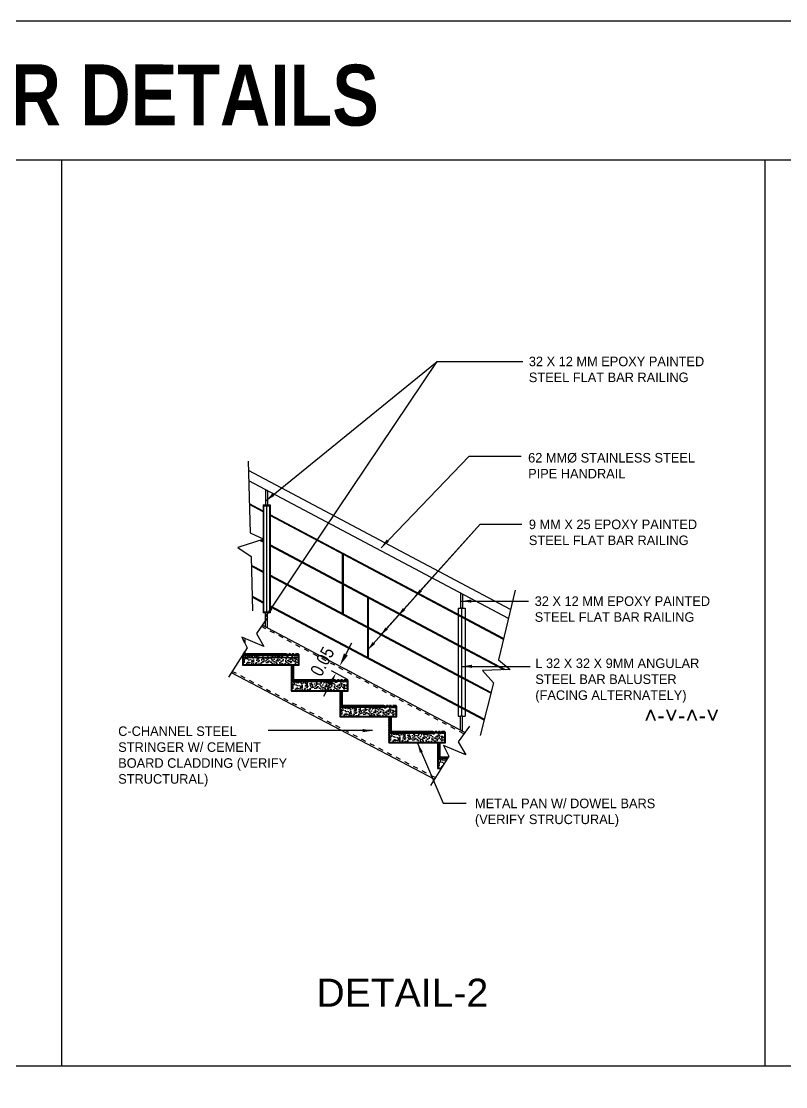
# Model space of a CAD drawing. Header units: millimetres. Extents: x 2148 to 2681, y 758 to 986.
# Drawn here: x 2597.75 to 2613.43, y 885.98 to 907.84 of the extents above; entities that cross this region are included whole.
import ezdxf

# ---------------------------------------------------------------- set-up
doc = ezdxf.new("R2010")
doc.units = ezdxf.units.MM
doc.linetypes.add('27-A-2008-DD$0$LVL 5$0$xa-fp_t1_l05-09$0$HIDDEN2', pattern=[0.1875, 0.125, -0.0625])
for name, color, linetype in [('1', 2, 'Continuous'), ('4CO', 4, 'Continuous'), ('A-DETAILS', 1, 'Continuous'), ('A-Hatch', 253, 'Continuous'), ('A-Stairs', 1, 'Continuous'), ('A-Wall', 4, 'Continuous'), ('A_TILES', 8, 'Continuous'), ('DIM', 20, 'Continuous'), ('HATCH', 8, 'Continuous'), ('TEXT', 6, 'Continuous'), ('wall', 4, 'Continuous')]:
    doc.layers.add(name, color=color, linetype=linetype)
doc.styles.add('ARIALNW', font='ARIALN.TTF')
doc.styles.add('MMTX$0$ESMX$0$X-OPTA1D', font='x-opta1d')
doc.styles.add('ROMANT', font='romant__.ttf')
doc.styles.get("Standard").update_dxf_attribs({"font": 'arial.ttf'})
doc.styles.add('SWISS', font='swissl.ttf')
doc.dimstyles.new('DIM 100', dxfattribs={"dimtxt": 0.2, "dimasz": 0.2, "dimexe": 0.1, "dimexo": 0, "dimgap": 0.05, "dimtad": 1, "dimzin": 0, "dimdsep": 46, "dimtxsty": 'ARIALNW', "dimcen": 0.09, "dimclrd": 6, "dimclre": 6, "dimclrt": 13, "dimadec": 0, "dimazin": 0, "dimtfac": 1, "dimtofl": 0, "dimtmove": 2, "dimatfit": 3, "dimfxl": 1, "dimtolj": 1, "dimtzin": 0, "dimarcsym": 0})
doc.dimstyles.new('DIM 30', dxfattribs={"dimtxt": 0.32, "dimasz": 0.27, "dimexe": 0.1, "dimexo": 0, "dimgap": 0.08, "dimtad": 1, "dimlfac": 0.3, "dimrnd": 0.005, "dimzin": 1, "dimdsep": 46, "dimtxsty": 'ARIALNW', "dimcen": 0.09, "dimclrd": 6, "dimclre": 6, "dimclrt": 13, "dimadec": 0, "dimazin": 0, "dimtfac": 1, "dimtofl": 0, "dimtmove": 2, "dimatfit": 3, "dimfxl": 1, "dimtolj": 1, "dimtzin": 0, "dimarcsym": 0})
pattern_1 = [(130, (11260.81959, -2065.02222), (-0.1349516065, -0.01180673), [0.014111111, -0.155222222]), (185, (11260.81959, -2065.02222), (0.026105797, 0.141523439), [0.0112888889, -0.1241777777]), (79.549, (11260.80834, -2065.02321), (-0.1088462974, 0.129716065), [0.0119925926, -0.1319185184]), (133.8158, (11260.81959, -2064.9846), (-0.2007992893, -0.031142465), [0.0211666666, -0.232833333]), (83.3644, (11260.80286, -2064.98719), (-0.1758549883, 0.1832781894), [0.017988889, -0.1978777776]), (188.816, (11260.8196, -2064.9846), (-0.1758552634, 0.183277865), [0.0169333333, -0.1862666665]), (159, (11260.80078, -2064.994), (-0.1123073183, -0.0757522359), [0.014111111, -0.155222222]), (214, (11260.80078, -2064.994), (-0.0457792802, 0.1364355303), [0.0112888889, -0.1241777777]), (108.5486, (11260.79142, -2065.00031), (-0.1580862893, 0.0606835982), [0.0119925926, -0.1319185184]), (142.5, (11260.81959, -2065.022224), (-0.00228785426, 0.06263336207), [0, -0.1226725925, 0, -0.12605925913, 0, -0.124648148]), (172.5, (11260.81959, -2065.022224), (-0.04949604625, 0.0742078331), [0, -0.0718725925, 0, -0.11985037025, 0, -0.04750740736]), (212.5, (11260.86155, -2065.022224), (-0.1004374778, -0.00424351406), [0, -0.047037037, 0, -0.1467555554, 0, -0.19473333314]), (222.5, (11260.88036, -2065.022224), (-0.1097253194, 0.0188344378), [0, -0.0611481481, 0, -0.0974607406, 0, -0.13828888875])]
pattern_2 = [(45, (13.993489, 73.990464), (-0.007353910524, 0.007353910524), []), (45, (13.994822, 73.990464), (-0.007353910524, 0.007353910524), [])]
pattern_3 = [(45, (14.993489, 73.460161), (-0.007353910524, 0.007353910524), []), (45, (14.994822, 73.460161), (-0.007353910524, 0.007353910524), [])]
pattern_4 = [(45, (15.993489, 72.929858), (-0.007353910524, 0.007353910524), []), (45, (15.994822, 72.929858), (-0.007353910524, 0.007353910524), [])]
pattern_5 = [(45, (16.993489, 72.399555), (-0.007353910524, 0.007353910524), []), (45, (16.994822, 72.399555), (-0.007353910524, 0.007353910524), [])]

# ---------------------------------------------------------------- blocks, each defined once
blk = doc.blocks.new('A$C1DB67A09')
at = {"layer": 'wall', "color": 16, "linetype": 'ByBlock', "ltscale": 1.5, "elevation": 0}
blk.add_lwpolyline([(9.492, -81.28), (106.692, -81.28), (106.692, -9.48), (9.492, -9.48)], close=True, dxfattribs=at)
blk = doc.blocks.new('*D2871')
at = {"layer": 'A-Wall', "color": 6, "lineweight": -2, "transparency": 16777216}
for p, q in [((2604.406, 894.846), (2604.533, 895.084)), ((2604.53, 894.474), (2604.191, 894.654)), ((2604.452, 894.327), (2604.113, 894.507)), ((2604.075, 894.221), (2603.949, 893.983))]:
    blk.add_line(p, q, dxfattribs=at)
at = {"layer": 'A-Wall', "color": 6, "transparency": 16777216}
for points in [[(2604.367, 894.867), (2604.446, 894.825), (2604.28, 894.607)], [(2604.035, 894.243), (2604.115, 894.2), (2604.202, 894.46)]]:
    blk.add_solid(points, dxfattribs=at)
at = {"layer": 'Defpoints', "color": 0, "transparency": 16777216}
for p in [(2604.28, 894.607), (2604.53, 894.474, 0), (2604.452, 894.327, 0)]:
    blk.add_point(p, dxfattribs=at)
at = {"layer": 'A-Wall', "color": 13, "transparency": 16777216, "insert": (2603.925, 894.701), "char_height": 0.27, "attachment_point": 5, "rotation": 62.0629, "style": 'ARIALNW'}
blk.add_mtext('\\A1;0.05', dxfattribs=at)

msp = doc.modelspace()

# ---------------------------------------------------------------- hatches: boundary and pattern name
at = {"layer": 'A-Hatch'}
h = msp.add_hatch(dxfattribs=at)
h.set_pattern_fill('BRASS', color=256, scale=0.0017, angle=90, style=0)
h.set_pattern_definition([(90, (12.993489, 74.520767), (-0.010795, 7e-19), []), (90, (12.988091, 74.520767), (-0.010795, 7e-19), [0.0053975, -0.00269875])])
h.paths.add_polyline_path([(2602.2989126, 895.1469823), (2602.3335991, 895.0765709), (2602.3335991, 895.1543898), (2602.2989126, 895.1543898)])
h.paths.add_polyline_path([(2602.3335991, 894.9081334), (2602.3016686, 894.8574201), (2602.3335991, 894.8574201)])
h = msp.add_hatch(dxfattribs=at)
h.set_pattern_fill('BRASS', color=256, scale=0.001667, style=0)
h.set_pattern_definition([(0, (-6060.403979, -2026.798126), (0, 0.010583333333), []), (0, (-6060.403979, -2026.792834), (0, 0.010583333333), [0.005291666667, -0.002645833333])])
h.paths.add_polyline_path([(2602.2989126, 894.8574201), (2602.2989126, 894.8240868), (2603.1889126, 894.8240868), (2603.1889126, 894.8574201)])
h = msp.add_hatch(dxfattribs=at)
h.set_pattern_fill('BRASS', color=256, scale=0.0017, angle=90, style=0)
h.set_pattern_definition([(90, (13.993489, 73.990464), (-0.010795, 7e-19), []), (90, (13.988091, 73.990464), (-0.010795, 7e-19), [0.0053975, -0.00269875])])
h.paths.add_polyline_path([(2603.2989126, 894.3271171), (2603.3335991, 894.3271171), (2603.3335991, 894.6240868), (2603.2989126, 894.6240868)])
h = msp.add_hatch(dxfattribs=at)
h.set_pattern_fill('BRASS', color=256, scale=0.001667, style=0)
h.set_pattern_definition([(0, (-6059.405843, -2027.328429), (0, 0.010583333333), []), (0, (-6059.405843, -2027.323137), (0, 0.010583333333), [0.005291666667, -0.002645833333])])
h.paths.add_polyline_path([(2603.2970486, 894.3271171), (2603.2970486, 894.2937838), (2604.1870486, 894.2937838), (2604.1870486, 894.3271171)])
h = msp.add_hatch(dxfattribs=at)
h.set_pattern_fill('BRASS', color=256, scale=0.0017, angle=90, style=0)
h.set_pattern_definition([(90, (14.993489, 73.460161), (-0.010795, 7e-19), []), (90, (14.988091, 73.460161), (-0.010795, 7e-19), [0.0053975, -0.00269875])])
h.paths.add_polyline_path([(2604.2989126, 893.7968141), (2604.3335991, 893.7968141), (2604.3335991, 894.0937838), (2604.2989126, 894.0937838)])
h = msp.add_hatch(dxfattribs=at)
h.set_pattern_fill('BRASS', color=256, scale=0.001667, style=0)
h.set_pattern_definition([(0, (-6058.403979, -2027.858732), (0, 0.010583333333), []), (0, (-6058.403979, -2027.85344), (0, 0.010583333333), [0.005291666667, -0.002645833333])])
h.paths.add_polyline_path([(2604.2989126, 893.7968141), (2604.2989126, 893.7634807), (2605.1889126, 893.7634807), (2605.1889126, 893.7968141)])
h = msp.add_hatch(dxfattribs=at)
h.set_pattern_fill('BRASS', color=256, scale=0.0017, angle=90, style=0)
h.set_pattern_definition([(90, (15.993489, 72.929858), (-0.010795, 7e-19), []), (90, (15.988091, 72.929858), (-0.010795, 7e-19), [0.0053975, -0.00269875])])
h.paths.add_polyline_path([(2605.2989126, 893.266511), (2605.3335991, 893.266511), (2605.3335991, 893.5634807), (2605.2989126, 893.5634807)])
h = msp.add_hatch(dxfattribs=at)
h.set_pattern_fill('BRASS', color=256, scale=0.001667, style=0)
h.set_pattern_definition([(0, (-6057.403979, -2028.389035), (0, 0.010583333333), []), (0, (-6057.403979, -2028.383743), (0, 0.010583333333), [0.005291666667, -0.002645833333])])
h.paths.add_polyline_path([(2605.2989126, 893.266511), (2605.2989126, 893.2331777), (2606.1889126, 893.2331777), (2606.1889126, 893.266511)])
h = msp.add_hatch(dxfattribs=at)
h.set_pattern_fill('BRASS', color=256, scale=0.0017, angle=90, style=0)
h.set_pattern_definition([(90, (16.993489, 72.399555), (-0.010795, 7e-19), []), (90, (16.988091, 72.399555), (-0.010795, 7e-19), [0.0053975, -0.00269875])])
h.paths.add_polyline_path([(2606.2989126, 892.736208), (2606.3335991, 892.736208), (2606.3335991, 893.0331777), (2606.2989126, 893.0331777)])
h = msp.add_hatch(dxfattribs=at)
h.set_pattern_fill('BRASS', color=256, scale=0.001667, style=0)
h.set_pattern_definition([(0, (-6056.403979, -2028.919338), (0, 0.010583333333), []), (0, (-6056.403979, -2028.914046), (0, 0.010583333333), [0.005291666667, -0.002645833333])])
h.paths.add_polyline_path([(2606.4852985, 892.7028747), (2606.5062861, 892.736208), (2606.2989126, 892.736208), (2606.2989126, 892.7028747)])
at = {"layer": 'A-Stairs'}
h = msp.add_hatch(dxfattribs=at)
h.set_pattern_fill('JIS_LC_8A', color=256, scale=0.001333, style=0)
h.set_pattern_definition(pattern_2)
h.paths.add_polyline_path([(2602.2952634, 895.1543898), (2602.2989126, 895.1469823), (2602.2989126, 895.1543898)])
h.paths.add_polyline_path([(2602.2989126, 894.8530429), (2602.2855793, 894.8318664), (2602.2855793, 894.6240868), (2603.4389126, 894.6240868), (2603.4389126, 894.6374201), (2602.2989126, 894.6374201)])
h = msp.add_hatch(dxfattribs=at)
h.set_pattern_fill('AR-CONC', color=256, scale=0.000740741, style=0)
h.set_pattern_definition([(130, (11257.81959, -2063.43132), (-0.1349516065, -0.01180673), [0.014111111, -0.155222222]), (185, (11257.81959, -2063.43132), (0.026105797, 0.141523439), [0.0112888889, -0.1241777777]), (79.549, (11257.80834, -2063.4323), (-0.1088462974, 0.129716065), [0.0119925926, -0.1319185184]), (133.8158, (11257.81959, -2063.39369), (-0.2007992893, -0.031142465), [0.0211666666, -0.232833333]), (83.3644, (11257.80286, -2063.39628), (-0.1758549883, 0.1832781894), [0.017988889, -0.1978777776]), (188.816, (11257.8196, -2063.39369), (-0.1758552634, 0.183277865), [0.0169333333, -0.1862666665]), (159, (11257.80078, -2063.40309), (-0.1123073183, -0.0757522359), [0.014111111, -0.155222222]), (214, (11257.80078, -2063.4031), (-0.0457792802, 0.1364355303), [0.0112888889, -0.1241777777]), (108.5486, (11257.79142, -2063.4094), (-0.1580862893, 0.0606835982), [0.0119925926, -0.1319185184]), (142.5, (11257.81959, -2063.431315), (-0.00228785426, 0.06263336207), [0, -0.1226725925, 0, -0.12605925913, 0, -0.124648148]), (172.5, (11257.81959, -2063.431315), (-0.04949604625, 0.0742078331), [0, -0.0718725925, 0, -0.11985037025, 0, -0.04750740736]), (212.5, (11257.86155, -2063.431315), (-0.1004374778, -0.00424351406), [0, -0.047037037, 0, -0.1467555554, 0, -0.19473333314]), (222.5, (11257.88036, -2063.431315), (-0.1097253194, 0.0188344378), [0, -0.0611481481, 0, -0.0974607406, 0, -0.13828888875])])
h.paths.add_polyline_path([(2602.2989126, 894.7758937), (2602.2989126, 894.8574201), (2603.1889126, 894.8574201), (2603.1889126, 894.8240868), (2603.4389126, 894.8240868), (2603.4389126, 894.7758937)])
h = msp.add_hatch(dxfattribs=at)
h.set_pattern_fill('AR-CONC', color=256, scale=0.000740741, style=0)
h.set_pattern_definition([(130, (11258.81959, -2063.96162), (-0.1349516065, -0.01180673), [0.014111111, -0.155222222]), (185, (11258.81959, -2063.96162), (0.026105797, 0.141523439), [0.0112888889, -0.1241777777]), (79.549, (11258.80834, -2063.9626), (-0.1088462974, 0.129716065), [0.0119925926, -0.1319185184]), (133.8158, (11258.81959, -2063.92399), (-0.2007992893, -0.031142465), [0.0211666666, -0.232833333]), (83.3644, (11258.80286, -2063.92658), (-0.1758549883, 0.1832781894), [0.017988889, -0.1978777776]), (188.816, (11258.8196, -2063.92399), (-0.1758552634, 0.183277865), [0.0169333333, -0.1862666665]), (159, (11258.80078, -2063.9334), (-0.1123073183, -0.0757522359), [0.014111111, -0.155222222]), (214, (11258.80078, -2063.9334), (-0.0457792802, 0.1364355303), [0.0112888889, -0.1241777777]), (108.5486, (11258.79142, -2063.93971), (-0.1580862893, 0.0606835982), [0.0119925926, -0.1319185184]), (142.5, (11258.81959, -2063.96162), (-0.00228785426, 0.06263336207), [0, -0.1226725925, 0, -0.12605925913, 0, -0.124648148]), (172.5, (11258.81959, -2063.96162), (-0.04949604625, 0.0742078331), [0, -0.0718725925, 0, -0.11985037025, 0, -0.04750740736]), (212.5, (11258.86155, -2063.96162), (-0.1004374778, -0.00424351406), [0, -0.047037037, 0, -0.1467555554, 0, -0.19473333314]), (222.5, (11258.88036, -2063.96162), (-0.1097253194, 0.0188344378), [0, -0.0611481481, 0, -0.0974607406, 0, -0.13828888875])])
h.paths.add_polyline_path([(2602.2989126, 894.7758937), (2603.4389126, 894.7758937), (2603.4389126, 894.6374201), (2602.2989126, 894.6374201)])
h = msp.add_hatch(dxfattribs=at)
h.set_pattern_fill('ANSI32', color=256, scale=0.001667, style=0)
h.set_pattern_definition([(135, (11257.81959, -2063.431315), (0.01122532015, 0.01122532015), []), (135, (11257.812107, -2063.431315), (0.01122532015, 0.01122532015), [])])
h.paths.add_polyline_path([(2603.1889126, 894.8574201), (2603.2055793, 894.8574201), (2603.2055793, 894.8407535), (2603.2389126, 894.8407535), (2603.2389126, 894.8574201), (2603.2722459, 894.8574201), (2603.2722459, 894.8407535), (2603.3055793, 894.8407535), (2603.3055793, 894.8574201), (2603.3389126, 894.8574201), (2603.3389126, 894.8407535), (2603.3722459, 894.8407535), (2603.3722459, 894.8574201), (2603.4389126, 894.8574201), (2603.4389126, 894.8240868), (2603.1889126, 894.8240868)])
h = msp.add_hatch(dxfattribs=at)
h.set_pattern_fill('JIS_LC_8A', color=256, scale=0.001333, style=0)
h.set_pattern_definition(pattern_2)
h.paths.add_polyline_path([(2603.4522459, 894.8428174), (2603.4389126, 894.8428174), (2603.4389126, 894.6240868), (2603.4522459, 894.6240868)])
h = msp.add_hatch(dxfattribs=at)
h.set_pattern_fill('JIS_LC_8A', color=256, scale=0.001333, style=0)
h.set_pattern_definition(pattern_3)
h.paths.add_polyline_path([(2603.2989126, 894.1071171), (2603.2989126, 894.6240868), (2603.2855793, 894.6240868), (2603.2855793, 894.0937838), (2604.4389126, 894.0937838), (2604.4389126, 894.1071171)])
h = msp.add_hatch(dxfattribs=at)
h.set_pattern_fill('AR-CONC', color=256, scale=0.000740741, style=0)
h.set_pattern_definition([(130, (11258.81773, -2063.96162), (-0.1349516065, -0.01180673), [0.014111111, -0.155222222]), (185, (11258.81773, -2063.96162), (0.026105797, 0.141523439), [0.0112888889, -0.1241777777]), (79.549, (11258.80648, -2063.9626), (-0.1088462974, 0.129716065), [0.0119925926, -0.1319185184]), (133.8158, (11258.81773, -2063.92399), (-0.2007992893, -0.031142465), [0.0211666666, -0.232833333]), (83.3644, (11258.801, -2063.92658), (-0.1758549883, 0.1832781894), [0.017988889, -0.1978777776]), (188.816, (11258.81773, -2063.92399), (-0.1758552634, 0.183277865), [0.0169333333, -0.1862666665]), (159, (11258.79891, -2063.9334), (-0.1123073183, -0.0757522359), [0.014111111, -0.155222222]), (214, (11258.79891, -2063.9334), (-0.0457792802, 0.1364355303), [0.0112888889, -0.1241777777]), (108.5486, (11258.78955, -2063.93971), (-0.1580862893, 0.0606835982), [0.0119925926, -0.1319185184]), (142.5, (11258.817727, -2063.96162), (-0.00228785426, 0.06263336207), [0, -0.1226725925, 0, -0.12605925913, 0, -0.124648148]), (172.5, (11258.817727, -2063.96162), (-0.04949604625, 0.0742078331), [0, -0.0718725925, 0, -0.11985037025, 0, -0.04750740736]), (212.5, (11258.859684, -2063.96162), (-0.1004374778, -0.00424351406), [0, -0.047037037, 0, -0.1467555554, 0, -0.19473333314]), (222.5, (11258.8785, -2063.96162), (-0.1097253194, 0.0188344378), [0, -0.0611481481, 0, -0.0974607406, 0, -0.13828888875])])
h.paths.add_polyline_path([(2603.2970486, 894.2455906), (2603.2970486, 894.3271171), (2604.1870486, 894.3271171), (2604.1870486, 894.2937838), (2604.4370486, 894.2937838), (2604.4370486, 894.2455906)])
h = msp.add_hatch(dxfattribs=at)
h.set_pattern_fill('AR-CONC', color=256, scale=0.000740741, style=0)
h.set_pattern_definition([(130, (11259.81773, -2064.49192), (-0.1349516065, -0.01180673), [0.014111111, -0.155222222]), (185, (11259.81773, -2064.49192), (0.026105797, 0.141523439), [0.0112888889, -0.1241777777]), (79.549, (11259.80648, -2064.4929), (-0.1088462974, 0.129716065), [0.0119925926, -0.1319185184]), (133.8158, (11259.81773, -2064.4543), (-0.2007992893, -0.031142465), [0.0211666666, -0.232833333]), (83.3644, (11259.801, -2064.45689), (-0.1758549883, 0.1832781894), [0.017988889, -0.1978777776]), (188.816, (11259.81773, -2064.4543), (-0.1758552634, 0.183277865), [0.0169333333, -0.1862666665]), (159, (11259.79891, -2064.4637), (-0.1123073183, -0.0757522359), [0.014111111, -0.155222222]), (214, (11259.79891, -2064.4637), (-0.0457792802, 0.1364355303), [0.0112888889, -0.1241777777]), (108.5486, (11259.78955, -2064.47001), (-0.1580862893, 0.0606835982), [0.0119925926, -0.1319185184]), (142.5, (11259.817727, -2064.49192), (-0.00228785426, 0.06263336207), [0, -0.1226725925, 0, -0.12605925913, 0, -0.124648148]), (172.5, (11259.817727, -2064.49192), (-0.04949604625, 0.0742078331), [0, -0.0718725925, 0, -0.11985037025, 0, -0.04750740736]), (212.5, (11259.859684, -2064.49192), (-0.1004374778, -0.00424351406), [0, -0.047037037, 0, -0.1467555554, 0, -0.19473333314]), (222.5, (11259.8785, -2064.49192), (-0.1097253194, 0.0188344378), [0, -0.0611481481, 0, -0.0974607406, 0, -0.13828888875])])
h.paths.add_polyline_path([(2603.2970486, 894.2455906), (2604.4370486, 894.2455906), (2604.4370486, 894.1071171), (2603.2970486, 894.1071171)])
h = msp.add_hatch(dxfattribs=at)
h.set_pattern_fill('ANSI32', color=256, scale=0.001667, style=0)
h.set_pattern_definition([(135, (11258.817727, -2063.961618), (0.01122532015, 0.01122532015), []), (135, (11258.810243, -2063.961618), (0.01122532015, 0.01122532015), [])])
h.paths.add_polyline_path([(2604.1870486, 894.3271171), (2604.2037152, 894.3271171), (2604.2037152, 894.3104504), (2604.2370486, 894.3104504), (2604.2370486, 894.3271171), (2604.2703819, 894.3271171), (2604.2703819, 894.3104504), (2604.3037152, 894.3104504), (2604.3037152, 894.3271171), (2604.3370486, 894.3271171), (2604.3370486, 894.3104504), (2604.3703819, 894.3104504), (2604.3703819, 894.3271171), (2604.4370486, 894.3271171), (2604.4370486, 894.2937838), (2604.1870486, 894.2937838)])
h = msp.add_hatch(dxfattribs=at)
h.set_pattern_fill('JIS_LC_8A', color=256, scale=0.001333, style=0)
h.set_pattern_definition(pattern_3)
h.paths.add_polyline_path([(2604.4522459, 894.3125144), (2604.4389126, 894.3125144), (2604.4389126, 894.0937838), (2604.4522459, 894.0937838)])
h = msp.add_hatch(dxfattribs=at)
h.set_pattern_fill('JIS_LC_8A', color=256, scale=0.001333, style=0)
h.set_pattern_definition(pattern_4)
h.paths.add_polyline_path([(2604.2989126, 893.5768141), (2604.2989126, 894.0937838), (2604.2855793, 894.0937838), (2604.2855793, 893.5634807), (2605.4389126, 893.5634807), (2605.4389126, 893.5768141)])
h = msp.add_hatch(dxfattribs=at)
h.set_pattern_fill('AR-CONC', color=256, scale=0.000740741, style=0)
h.set_pattern_definition([(130, (11259.81959, -2064.49192), (-0.1349516065, -0.01180673), [0.014111111, -0.155222222]), (185, (11259.81959, -2064.49192), (0.026105797, 0.141523439), [0.0112888889, -0.1241777777]), (79.549, (11259.80834, -2064.4929), (-0.1088462974, 0.129716065), [0.0119925926, -0.1319185184]), (133.8158, (11259.81959, -2064.4543), (-0.2007992893, -0.031142465), [0.0211666666, -0.232833333]), (83.3644, (11259.80286, -2064.45689), (-0.1758549883, 0.1832781894), [0.017988889, -0.1978777776]), (188.816, (11259.8196, -2064.4543), (-0.1758552634, 0.183277865), [0.0169333333, -0.1862666665]), (159, (11259.80078, -2064.4637), (-0.1123073183, -0.0757522359), [0.014111111, -0.155222222]), (214, (11259.80078, -2064.4637), (-0.0457792802, 0.1364355303), [0.0112888889, -0.1241777777]), (108.5486, (11259.79142, -2064.47001), (-0.1580862893, 0.0606835982), [0.0119925926, -0.1319185184]), (142.5, (11259.81959, -2064.49192), (-0.00228785426, 0.06263336207), [0, -0.1226725925, 0, -0.12605925913, 0, -0.124648148]), (172.5, (11259.81959, -2064.49192), (-0.04949604625, 0.0742078331), [0, -0.0718725925, 0, -0.11985037025, 0, -0.04750740736]), (212.5, (11259.86155, -2064.49192), (-0.1004374778, -0.00424351406), [0, -0.047037037, 0, -0.1467555554, 0, -0.19473333314]), (222.5, (11259.88036, -2064.49192), (-0.1097253194, 0.0188344378), [0, -0.0611481481, 0, -0.0974607406, 0, -0.13828888875])])
h.paths.add_polyline_path([(2604.2989126, 893.7152876), (2604.2989126, 893.7968141), (2605.1889126, 893.7968141), (2605.1889126, 893.7634807), (2605.4389126, 893.7634807), (2605.4389126, 893.7152876)])
h = msp.add_hatch(dxfattribs=at)
h.set_pattern_fill('ANSI32', color=256, scale=0.001667, style=0)
h.set_pattern_definition([(135, (11259.81959, -2064.491921), (0.01122532015, 0.01122532015), []), (135, (11259.812107, -2064.491921), (0.01122532015, 0.01122532015), [])])
h.paths.add_polyline_path([(2605.1889126, 893.7968141), (2605.2055793, 893.7968141), (2605.2055793, 893.7801474), (2605.2389126, 893.7801474), (2605.2389126, 893.7968141), (2605.2722459, 893.7968141), (2605.2722459, 893.7801474), (2605.3055793, 893.7801474), (2605.3055793, 893.7968141), (2605.3389126, 893.7968141), (2605.3389126, 893.7801474), (2605.3722459, 893.7801474), (2605.3722459, 893.7968141), (2605.4389126, 893.7968141), (2605.4389126, 893.7634807), (2605.1889126, 893.7634807)])
h = msp.add_hatch(dxfattribs=at)
h.set_pattern_fill('JIS_LC_8A', color=256, scale=0.001333, style=0)
h.set_pattern_definition(pattern_4)
h.paths.add_polyline_path([(2605.4522459, 893.7822113), (2605.4389126, 893.7822113), (2605.4389126, 893.5634807), (2605.4522459, 893.5634807)])
h = msp.add_hatch(dxfattribs=at)
h.set_pattern_fill('AR-CONC', color=256, scale=0.000740741, style=0)
h.set_pattern_definition(pattern_1)
h.paths.add_polyline_path([(2604.2989126, 893.7152876), (2605.4389126, 893.7152876), (2605.4389126, 893.5768141), (2604.2989126, 893.5768141)])
h = msp.add_hatch(dxfattribs=at)
h.set_pattern_fill('JIS_LC_8A', color=256, scale=0.001333, style=0)
h.set_pattern_definition(pattern_5)
h.paths.add_polyline_path([(2605.2989126, 893.046511), (2605.2989126, 893.5634807), (2605.2855793, 893.5634807), (2605.2855793, 893.0331777), (2606.4389126, 893.0331777), (2606.4389126, 893.046511)])
h = msp.add_hatch(dxfattribs=at)
h.set_pattern_fill('AR-CONC', color=256, scale=0.000740741, style=0)
h.set_pattern_definition(pattern_1)
h.paths.add_polyline_path([(2605.2989126, 893.1849846), (2605.2989126, 893.266511), (2606.1889126, 893.266511), (2606.1889126, 893.2331777), (2606.4389126, 893.2331777), (2606.4389126, 893.1849846)])
h = msp.add_hatch(dxfattribs=at)
h.set_pattern_fill('AR-CONC', color=256, scale=0.000740741, style=0)
h.set_pattern_definition([(130, (11261.82145, -2065.55253), (-0.1349516065, -0.01180673), [0.014111111, -0.155222222]), (185, (11261.82145, -2065.55253), (0.026105797, 0.141523439), [0.0112888889, -0.1241777777]), (79.549, (11261.81021, -2065.55351), (-0.1088462974, 0.129716065), [0.0119925926, -0.1319185184]), (133.8158, (11261.82145, -2065.5149), (-0.2007992893, -0.031142465), [0.0211666666, -0.232833333]), (83.3644, (11261.80472, -2065.5175), (-0.1758549883, 0.1832781894), [0.017988889, -0.1978777776]), (188.816, (11261.82145, -2065.5149), (-0.1758552634, 0.183277865), [0.0169333333, -0.1862666665]), (159, (11261.80264, -2065.5243), (-0.1123073183, -0.0757522359), [0.014111111, -0.155222222]), (214, (11261.80264, -2065.5243), (-0.0457792802, 0.1364355303), [0.0112888889, -0.1241777777]), (108.5486, (11261.79328, -2065.53062), (-0.1580862893, 0.0606835982), [0.0119925926, -0.1319185184]), (142.5, (11261.821455, -2065.552527), (-0.00228785426, 0.06263336207), [0, -0.1226725925, 0, -0.12605925913, 0, -0.124648148]), (172.5, (11261.821455, -2065.55253), (-0.04949604625, 0.0742078331), [0, -0.0718725925, 0, -0.11985037025, 0, -0.04750740736]), (212.5, (11261.86341, -2065.552527), (-0.1004374778, -0.00424351406), [0, -0.047037037, 0, -0.1467555554, 0, -0.19473333314]), (222.5, (11261.88223, -2065.55253), (-0.1097253194, 0.0188344378), [0, -0.0611481481, 0, -0.0974607406, 0, -0.13828888875])])
h.paths.add_polyline_path([(2605.3007766, 893.1849846), (2606.4407766, 893.1849846), (2606.4407766, 893.046511), (2605.3007766, 893.046511)])
h = msp.add_hatch(dxfattribs=at)
h.set_pattern_fill('ANSI32', color=256, scale=0.001667, style=0)
h.set_pattern_definition([(135, (11260.81959, -2065.022224), (0.01122532015, 0.01122532015), []), (135, (11260.812107, -2065.022224), (0.01122532015, 0.01122532015), [])])
h.paths.add_polyline_path([(2606.1889126, 893.266511), (2606.2055793, 893.266511), (2606.2055793, 893.2498444), (2606.2389126, 893.2498444), (2606.2389126, 893.266511), (2606.2722459, 893.266511), (2606.2722459, 893.2498444), (2606.3055793, 893.2498444), (2606.3055793, 893.266511), (2606.3389126, 893.266511), (2606.3389126, 893.2498444), (2606.3722459, 893.2498444), (2606.3722459, 893.266511), (2606.4389126, 893.266511), (2606.4389126, 893.2331777), (2606.1889126, 893.2331777)])
h = msp.add_hatch(dxfattribs=at)
h.set_pattern_fill('JIS_LC_8A', color=256, scale=0.001333, style=0)
h.set_pattern_definition(pattern_5)
h.paths.add_polyline_path([(2606.4522459, 893.2519083), (2606.4389126, 893.2519083), (2606.4389126, 893.0331777), (2606.4522459, 893.0331777)])
h = msp.add_hatch(dxfattribs=at)
h.set_pattern_fill('JIS_LC_8A', color=256, scale=0.001333, style=0)
h.set_pattern_definition([(45, (17.993489, 71.869252), (-0.007353910524, 0.007353910524), []), (45, (17.994822, 71.869252), (-0.007353910524, 0.007353910524), [])])
h.paths.add_polyline_path([(2606.359373, 892.5028747), (2606.367768, 892.516208), (2606.2989126, 892.516208), (2606.2989126, 893.0331777), (2606.2855793, 893.0331777), (2606.2855793, 892.5028747)])
h = msp.add_hatch(dxfattribs=at)
h.set_pattern_fill('AR-CONC', color=256, scale=0.000740741, style=0)
h.set_pattern_definition([(130, (11261.81959, -2065.55253), (-0.1349516065, -0.01180673), [0.014111111, -0.155222222]), (185, (11261.81959, -2065.55253), (0.026105797, 0.141523439), [0.0112888889, -0.1241777777]), (79.549, (11261.80834, -2065.55351), (-0.1088462974, 0.129716065), [0.0119925926, -0.1319185184]), (133.8158, (11261.81959, -2065.5149), (-0.2007992893, -0.031142465), [0.0211666666, -0.232833333]), (83.3644, (11261.80286, -2065.5175), (-0.1758549883, 0.1832781894), [0.017988889, -0.1978777776]), (188.816, (11261.8196, -2065.5149), (-0.1758552634, 0.183277865), [0.0169333333, -0.1862666665]), (159, (11261.80078, -2065.5243), (-0.1123073183, -0.0757522359), [0.014111111, -0.155222222]), (214, (11261.80078, -2065.5243), (-0.0457792802, 0.1364355303), [0.0112888889, -0.1241777777]), (108.5486, (11261.79142, -2065.53062), (-0.1580862893, 0.0606835982), [0.0119925926, -0.1319185184]), (142.5, (11261.81959, -2065.552527), (-0.00228785426, 0.06263336207), [0, -0.1226725925, 0, -0.12605925913, 0, -0.124648148]), (172.5, (11261.81959, -2065.55253), (-0.04949604625, 0.0742078331), [0, -0.0718725925, 0, -0.11985037025, 0, -0.04750740736]), (212.5, (11261.86155, -2065.552527), (-0.1004374778, -0.00424351406), [0, -0.047037037, 0, -0.1467555554, 0, -0.19473333314]), (222.5, (11261.88036, -2065.55253), (-0.1097253194, 0.0188344378), [0, -0.0611481481, 0, -0.0974607406, 0, -0.13828888875])])
h.paths.add_polyline_path([(2606.4549548, 892.6546815), (2606.5062861, 892.736208), (2606.2989126, 892.736208), (2606.2989126, 892.6546815)])
h = msp.add_hatch(dxfattribs=at)
h.set_pattern_fill('AR-CONC', color=256, scale=0.000740741, style=0)
h.set_pattern_definition([(130, (11262.82145, -2066.08283), (-0.1349516065, -0.01180673), [0.014111111, -0.155222222]), (185, (11262.82145, -2066.08283), (0.026105797, 0.141523439), [0.0112888889, -0.1241777777]), (79.549, (11262.81021, -2066.08381), (-0.1088462974, 0.129716065), [0.0119925926, -0.1319185184]), (133.8158, (11262.82145, -2066.0452), (-0.2007992893, -0.031142465), [0.0211666666, -0.232833333]), (83.3644, (11262.80472, -2066.0478), (-0.1758549883, 0.1832781894), [0.017988889, -0.1978777776]), (188.816, (11262.82145, -2066.0452), (-0.1758552634, 0.183277865), [0.0169333333, -0.1862666665]), (159, (11262.80264, -2066.05461), (-0.1123073183, -0.0757522359), [0.014111111, -0.155222222]), (214, (11262.80264, -2066.05461), (-0.0457792802, 0.1364355303), [0.0112888889, -0.1241777777]), (108.5486, (11262.79328, -2066.06092), (-0.1580862893, 0.0606835982), [0.0119925926, -0.1319185184]), (142.5, (11262.821455, -2066.08283), (-0.00228785426, 0.06263336207), [0, -0.1226725925, 0, -0.12605925913, 0, -0.124648148]), (172.5, (11262.821455, -2066.08283), (-0.04949604625, 0.0742078331), [0, -0.0718725925, 0, -0.11985037025, 0, -0.04750740736]), (212.5, (11262.86341, -2066.08283), (-0.1004374778, -0.00424351406), [0, -0.047037037, 0, -0.1467555554, 0, -0.19473333314]), (222.5, (11262.88223, -2066.08283), (-0.1097253194, 0.0188344378), [0, -0.0611481481, 0, -0.0974607406, 0, -0.13828888875])])
h.paths.add_polyline_path([(2606.367768, 892.516208), (2606.4549548, 892.6546815), (2606.3007766, 892.6546815), (2606.3007766, 892.516208)])

# ---------------------------------------------------------------- linework, layer by layer
at = {"ltscale": 0.5}
for p, q in [((2607.7874544, 895.7655256, -0.0000001), (2602.4069251, 898.6188366, -0.0000001)), ((2607.7432115, 895.5814708, -0.0000001), (2602.4133503, 898.4079123, -0.0000001)), ((2602.7106487, 897.7891193, -0.0000001), (2602.4276281, 897.939206, -0.0000001)), ((2602.7106487, 897.7702541, -0.0000001), (2602.4282122, 897.9200311, -0.0000001)), ((2602.7106487, 897.9145543, -0.0000001), (2602.7106487, 895.7015573, -0.0000001)), ((2602.7106487, 897.9145543, -0.0000001), (2602.8520701, 897.9145543, -0.0000001)), ((2602.7199734, 897.9145543, -0.0000001), (2602.7199734, 895.7015573, -0.0000001)), ((2602.7199734, 897.8945543, -0.0000001), (2602.8425209, 897.8945543, -0.0000001)), ((2602.8425209, 897.9145543, -0.0000001), (2602.8425209, 895.7015573, -0.0000001)), ((2602.8520701, 897.9145543, -0.0000001), (2602.8520701, 895.7015573, -0.0000001)), ((2602.8520701, 897.9145543, -0.0000001), (2602.8520701, 895.7015573, -0.0000001)), ((2606.7812908, 895.6304455, -0.0000001), (2602.8520701, 897.7141231, -0.0000001)), ((2606.7812908, 895.6115803, -0.0000001), (2602.8520701, 897.695258, -0.0000001)), ((2602.7106487, 897.1491095, -0.0000001), (2602.6420542, 897.1854854, -0.0000001)), ((2602.7106487, 897.1679746, -0.0000001), (2602.6643461, 897.1925291, -0.0000001)), ((2606.7812908, 895.0093008, 0), (2602.8520701, 897.0929785, -0.0000001)), ((2606.7812908, 894.9904357, 0), (2602.8520701, 897.0741133, -0.0000001)), ((2604.3348433, 896.9089388, 0), (2604.3348433, 896.3066593, 0)), ((2604.35026, 896.9089388, 0), (2604.35026, 896.2984838, 0)), ((2602.7106487, 896.5463986, -0.0000001), (2602.4715023, 896.6732187, -0.0000001)), ((2602.7106487, 896.5275334, -0.0000001), (2602.4718793, 896.6541536, -0.0000001)), ((2606.7812908, 894.3877248, 0), (2602.8520701, 896.4714024, -0.0000001)), ((2606.7812908, 894.3688596, 0), (2602.8520701, 896.4525373, -0.0000001)), ((2604.3348433, 896.2877942, 0), (2604.3348433, 895.6850833, 0)), ((2604.35026, 896.2796186, 0), (2604.35026, 895.6769078, 0)), ((2602.7106487, 895.919465, -0.0000001), (2602.4840295, 896.0396418, -0.0000001)), ((2602.7106487, 895.8999467, -0.0000001), (2602.4844195, 896.0199167, -0.0000001)), ((2604.8501218, 896.0145404, 0), (2604.8501218, 895.4118295, 0)), ((2604.8655386, 896.0063648, 0), (2604.8655386, 895.403654, 0)), ((2606.7812908, 893.7607912, -0.0000001), (2602.8520701, 895.8444688, -0.0000001)), ((2606.7812908, 893.7412729, -0.0000001), (2602.8520701, 895.8249505, -0.0000001)), ((2606.7105801, 895.7926233, 0), (2606.7105801, 893.5796263, 0)), ((2606.7105801, 895.7926233, 0), (2606.7612908, 895.7926233, 0)), ((2606.8012908, 895.7926233, 0), (2606.8520014, 895.7926233, 0)), ((2606.8520014, 895.7926233, 0), (2606.8520014, 893.5796263, 0)), ((2606.8520014, 895.7926233, 0), (2606.8520014, 893.5796263, 0)), ((2602.8520701, 895.7015573, -0.0000001), (2602.7106487, 895.7015573, -0.0000001)), ((2602.7199734, 895.7215573, -0.0000001), (2602.8425209, 895.7215573, -0.0000001)), ((2607.6448968, 895.1724726, -0.0000001), (2606.7812908, 895.6304455, -0.0000001)), ((2607.6408747, 895.1557403, -0.0000001), (2606.7812908, 895.6115803, -0.0000001)), ((2604.8501218, 895.3929644, 0), (2604.8501218, 894.7848959, 0)), ((2604.8655386, 895.3847888, 0), (2604.8655386, 894.7848959, 0)), ((2607.681261, 894.5320439, 0), (2606.7812908, 895.0093008, 0)), ((2607.6481651, 894.5307296, 0), (2606.7812908, 894.9904357, 0)), ((2607.3846349, 894.0677696, 0), (2606.7812908, 894.3877248, 0)), ((2607.3804456, 894.051126, 0), (2606.7812908, 894.3688596, 0)), ((2606.7105801, 893.5796263, 0), (2606.7612908, 893.5796263, 0)), ((2607.2454136, 893.5146654, -0.0000001), (2606.7812908, 893.7607912, -0.0000001)), ((2607.2418072, 893.4970596, -0.0000001), (2606.7812908, 893.7412729, -0.0000001)), ((2606.8012908, 893.5796263, 0), (2606.8520014, 893.5796263, 0))]:
    msp.add_line(p, q, dxfattribs=at)
at = {"ltscale": 0.05}
for p, q in [((2602.2989126, 895.1543898, 0), (2602.2989126, 895.1469823, 0)), ((2602.2989126, 894.8530429, 0), (2602.2989126, 894.6374201, 0)), ((2602.2989126, 894.8530429, 0), (2602.2989126, 894.6374201, 0)), ((2603.4389126, 894.7758937, 0), (2602.2989126, 894.7758937, 0)), ((2603.1889126, 894.8574201, 0), (2603.1889126, 894.8240868, 0)), ((2603.1889126, 894.8574201, 0), (2603.2055793, 894.8574201, 0)), ((2603.4389126, 894.8240868, 0), (2603.1889126, 894.8240868, 0)), ((2603.2055793, 894.8574201, 0), (2603.2055793, 894.8407535, 0)), ((2603.2389126, 894.8407535, 0), (2603.2055793, 894.8407535, 0)), ((2603.2722459, 894.8574201, 0), (2603.2389126, 894.8574201, 0)), ((2603.2389126, 894.8574201, 0), (2603.2389126, 894.8407535, 0)), ((2603.2722459, 894.8574201, 0), (2603.2722459, 894.8407535, 0)), ((2603.3055793, 894.8407535, 0), (2603.2722459, 894.8407535, 0)), ((2603.3389126, 894.8574201, 0), (2603.3055793, 894.8574201, 0)), ((2603.3055793, 894.8574201, 0), (2603.3055793, 894.8407535, 0)), ((2603.3389126, 894.8574201, 0), (2603.3389126, 894.8407535, 0)), ((2603.3722459, 894.8407535, 0), (2603.3389126, 894.8407535, 0)), ((2603.4389126, 894.8574201, 0), (2603.3722459, 894.8574201, 0)), ((2603.4389126, 894.6240868, 0), (2603.4389126, 894.8574201, 0)), ((2603.4389126, 894.8428174, 0), (2603.4522459, 894.8428174, 0)), ((2602.2989126, 894.6374201, 0), (2603.4389126, 894.6374201, 0)), ((2603.2989126, 894.6240868, 0), (2603.2989126, 894.1071171, 0)), ((2603.2989126, 894.3271171, 0), (2603.2989126, 894.1071171, 0)), ((2603.2989126, 894.3271171, 0), (2603.2989126, 894.1071171, 0)), ((2604.1870486, 894.3271171, 0), (2604.1870486, 894.2937838, 0)), ((2604.1870486, 894.3271171, 0), (2604.2037152, 894.3271171, 0)), ((2604.4370486, 894.2937838, 0), (2604.1870486, 894.2937838, 0)), ((2604.2037152, 894.3271171, 0), (2604.2037152, 894.3104504, 0)), ((2604.2370486, 894.3104504, 0), (2604.2037152, 894.3104504, 0)), ((2604.2703819, 894.3271171, 0), (2604.2370486, 894.3271171, 0)), ((2604.2370486, 894.3271171, 0), (2604.2370486, 894.3104504, 0)), ((2604.2703819, 894.3271171, 0), (2604.2703819, 894.3104504, 0)), ((2604.3037152, 894.3104504, 0), (2604.2703819, 894.3104504, 0)), ((2604.3370486, 894.3271171, 0), (2604.3037152, 894.3271171, 0)), ((2604.3037152, 894.3271171, 0), (2604.3037152, 894.3104504, 0)), ((2604.3370486, 894.3271171, 0), (2604.3370486, 894.3104504, 0)), ((2604.3703819, 894.3104504, 0), (2604.3370486, 894.3104504, 0)), ((2604.4389126, 894.3271171, 0), (2604.3703819, 894.3271171, 0)), ((2604.3703819, 894.3271171, 0), (2604.3703819, 894.3104504, 0)), ((2604.4389126, 894.0937838, 0), (2604.4389126, 894.3271171, 0)), ((2604.4389126, 894.3125144, 0), (2604.4522459, 894.3125144, 0)), ((2603.2989126, 894.1071171, 0), (2604.4389126, 894.1071171, 0)), ((2604.2989126, 894.0937838, 0), (2604.2989126, 893.5768141, 0)), ((2604.2989126, 893.7968141, 0), (2604.2989126, 893.5768141, 0)), ((2605.1889126, 893.7968141, 0), (2605.1889126, 893.7634807, 0)), ((2605.1889126, 893.7968141, 0), (2605.2055793, 893.7968141, 0)), ((2605.2055793, 893.7968141, 0), (2605.2055793, 893.7801474, 0)), ((2605.2389126, 893.7801474, 0), (2605.2055793, 893.7801474, 0)), ((2605.2722459, 893.7968141, 0), (2605.2389126, 893.7968141, 0)), ((2605.2389126, 893.7968141, 0), (2605.2389126, 893.7801474, 0)), ((2605.2722459, 893.7968141, 0), (2605.2722459, 893.7801474, 0)), ((2605.3055793, 893.7801474, 0), (2605.2722459, 893.7801474, 0)), ((2605.3389126, 893.7968141, 0), (2605.3055793, 893.7968141, 0)), ((2605.3055793, 893.7968141, 0), (2605.3055793, 893.7801474, 0)), ((2605.3389126, 893.7968141, 0), (2605.3389126, 893.7801474, 0)), ((2605.3722459, 893.7801474, 0), (2605.3389126, 893.7801474, 0)), ((2605.4389126, 893.7968141, 0), (2605.3722459, 893.7968141, 0)), ((2605.4389126, 893.5634807, 0), (2605.4389126, 893.7968141, 0)), ((2605.4389126, 893.7822113, 0), (2605.4522459, 893.7822113, 0)), ((2604.2989126, 893.5768141, 0), (2605.4389126, 893.5768141, 0)), ((2605.4389126, 893.7634807, 0), (2605.1889126, 893.7634807, 0)), ((2605.2989126, 893.5634807, 0), (2605.2989126, 893.046511, 0)), ((2605.2989126, 893.266511, 0), (2605.2989126, 893.046511, 0)), ((2606.1889126, 893.266511, 0), (2606.1889126, 893.2331777, 0)), ((2606.1889126, 893.266511, 0), (2606.2055793, 893.266511, 0)), ((2606.4389126, 893.2331777, 0), (2606.1889126, 893.2331777, 0)), ((2606.2055793, 893.266511, 0), (2606.2055793, 893.2498444, 0)), ((2606.2389126, 893.2498444, 0), (2606.2055793, 893.2498444, 0)), ((2606.2722459, 893.266511, 0), (2606.2389126, 893.266511, 0)), ((2606.2389126, 893.266511, 0), (2606.2389126, 893.2498444, 0)), ((2606.2722459, 893.266511, 0), (2606.2722459, 893.2498444, 0)), ((2606.3055793, 893.2498444, 0), (2606.2722459, 893.2498444, 0)), ((2606.3389126, 893.266511, 0), (2606.3055793, 893.266511, 0)), ((2606.3055793, 893.266511, 0), (2606.3055793, 893.2498444, 0)), ((2606.3389126, 893.266511, 0), (2606.3389126, 893.2498444, 0)), ((2606.3722459, 893.2498444, 0), (2606.3389126, 893.2498444, 0)), ((2606.4389126, 893.266511, 0), (2606.3722459, 893.266511, 0)), ((2606.3722459, 893.266511, 0), (2606.3722459, 893.2498444, 0)), ((2606.4389126, 893.0331777, 0), (2606.4389126, 893.266511, 0)), ((2606.4389126, 893.2519083, 0), (2606.4522459, 893.2519083, 0)), ((2605.2989126, 893.046511, 0), (2606.4389126, 893.046511, 0)), ((2606.2989126, 893.0331777, 0), (2606.2989126, 892.516208, 0)), ((2606.2989126, 892.736208, 0), (2606.2989126, 892.516208, 0)), ((2606.2989126, 892.516208, 0), (2606.367768, 892.516208, 0))]:
    msp.add_line(p, q, dxfattribs=at)
at = {"ltscale": 0.05, "elevation": 0}
for points in [[(2602.2855793, 894.8318664), (2602.2855793, 894.6240868), (2603.4522459, 894.6240868), (2603.4522459, 894.8428174)], [(2602.2855793, 894.8318664), (2602.2855793, 894.6240868), (2603.4522459, 894.6240868)], [(2603.2855793, 894.6240868), (2603.2855793, 894.0937838), (2604.4522459, 894.0937838)], [(2603.2855793, 894.3271171), (2603.2855793, 894.0937838), (2604.4522459, 894.0937838), (2604.4522459, 894.3125144)], [(2604.2855793, 894.0937838), (2604.2855793, 893.5634807), (2605.4522459, 893.5634807)], [(2604.2855793, 893.7968141), (2604.2855793, 893.5634807), (2605.4522459, 893.5634807), (2605.4522459, 893.7822113)], [(2605.2855793, 893.5634807), (2605.2855793, 893.0331777), (2606.4522459, 893.0331777)], [(2605.2855793, 893.266511), (2605.2855793, 893.266511), (2605.2855793, 893.0331777), (2606.4522459, 893.0331777), (2606.4522459, 893.2519083)], [(2606.2855793, 893.0331777), (2606.2855793, 892.5028747), (2606.359373, 892.5028747)], [(2606.2855793, 892.736208), (2606.2855793, 892.736208), (2606.2855793, 892.5028747), (2606.359373, 892.5028747)]]:
    msp.add_lwpolyline(points, dxfattribs=at)
at = {"layer": '1', "ltscale": 0.5}
for p, q in [((2602.7612908, 898.2231653, -0.0000001), (2602.7612908, 897.9145543, -0.0000001)), ((2602.7612908, 898.2072562, -0.0000001), (2602.7612908, 897.9145543, -0.0000001)), ((2602.8012908, 898.2019531, -0.0000001), (2602.8012908, 897.9145543, -0.0000001)), ((2602.8012908, 898.2019531, -0.0000001), (2602.8012908, 897.9145543, -0.0000001)), ((2606.7612908, 896.1021864, 0), (2606.7612908, 895.7926233, 0)), ((2606.7612908, 896.0862773, 0), (2606.7612908, 895.7926233, 0)), ((2606.8012908, 896.0809742, 0), (2606.8012908, 895.7926233, 0)), ((2606.8012908, 896.0809742, 0), (2606.8012908, 895.7926233, 0)), ((2606.8012908, 895.7926233, 0), (2606.7612908, 895.7926233, 0)), ((2602.7612908, 895.4132428, -0.0000001), (2602.7612908, 895.7015573, -0.0000001)), ((2602.8012908, 895.3920306, -0.0000001), (2602.8012908, 895.7015573, -0.0000001)), ((2606.7612908, 893.2912754, 0), (2606.7612908, 893.5796263, 0)), ((2606.8012908, 893.5796263, 0), (2606.7612908, 893.5796263, 0)), ((2606.8012908, 893.2700632, 0), (2606.8012908, 893.5796263, 0))]:
    msp.add_line(p, q, dxfattribs=at)
at = {"layer": '4CO', "ltscale": 0.5}
for p, q in [((2606.847758, 893.2454215, -0.0000001), (2602.6931763, 895.4486088, -0.0000001)), ((2602.0572942, 894.4733053, -0.0000001), (2606.2249416, 892.2893653, -0.0000001))]:
    msp.add_line(p, q, dxfattribs=at)
at = {"layer": 'A-DETAILS', "linetype": '27-A-2008-DD$0$LVL 5$0$xa-fp_t1_l05-09$0$HIDDEN2', "ltscale": 0.5}
for p, q in [((2606.8283805, 893.2179671, -0.0000001), (2602.6737988, 895.4211544, -0.0000001)), ((2602.0672975, 894.505696, -0.0000001), (2606.2427579, 892.3176619, -0.0000001))]:
    msp.add_line(p, q, dxfattribs=at)
at = {"layer": 'A-Hatch'}
for points, elevation in [([(2602.4009598, 898.8146644), (2602.4458689, 897.3404024), (2602.7258046, 897.2119485), (2602.1895419, 897.0425021), (2602.4678379, 896.8585509), (2602.4898983, 895.7428181)], 0), ([(2607.8840793, 896.167494), (2607.5393526, 894.7333989), (2607.7756054, 894.5357907), (2607.2136519, 894.5134735), (2607.4337149, 894.2627565), (2607.1613166, 893.1805618)], 0), ([(2602.8007145, 895.6009714), (2602.5720438, 895.2769856), (2602.7274015, 895.0100913), (2602.2731745, 895.1992289), (2602.3801522, 894.982071), (2602.0012813, 894.380333)], -0.0000003), ([(2606.9406752, 893.3770687), (2606.7120045, 893.053083), (2606.8673622, 892.7861886), (2606.4131352, 892.9753263), (2606.520113, 892.7581683), (2606.141242, 892.1564303)], 0.0000002)]:
    msp.add_lwpolyline(points, dxfattribs=dict(at, elevation=elevation))
at = {"layer": 'A-Wall'}
for p, q in [((2582.0500187, 904.9979002, 0), (2679.2500187, 904.9979002, 0)), ((2598.5733275, 904.9979002, 0), (2598.5733275, 886.404324, 0)), ((2613.0048585, 904.9979002, 0), (2613.0048585, 886.404324, 0)), ((2602.7612908, 898.2231653, -0.0000001), (2602.8012908, 898.2019531, -0.0000001)), ((2606.8012908, 896.0809742, 0), (2606.7612908, 896.1021864, 0)), ((2582.0500187, 886.404324, 0), (2679.2500187, 886.404324, 0))]:
    msp.add_line(p, q, dxfattribs=at)
at = {"layer": 'A_TILES'}
for p, q in [((2602.3335991, 895.1543898, -0.0000001), (2602.3335991, 895.0765709, -0.0000001)), ((2602.3335991, 894.9081334, -0.0000001), (2602.3335991, 894.8574201, -0.0000001)), ((2603.3335991, 894.6240868, -0.0000001), (2603.3335991, 894.3271171, -0.0000001)), ((2604.3335991, 894.0937838, 0), (2604.3335991, 893.7968141, -0.0000001)), ((2605.3335991, 893.5634807, -0.0000001), (2605.3335991, 893.266511, -0.0000001)), ((2606.3335991, 893.0331777, -0.0000001), (2606.3335991, 892.736208, -0.0000001))]:
    msp.add_line(p, q, dxfattribs=at)
at = {"layer": 'A_TILES', "elevation": 0}
for points in [[(2602.2989126, 894.8240868), (2603.1889126, 894.8240868), (2603.1889126, 894.8574201), (2602.2989126, 894.8574201)], [(2603.2970486, 894.2937838), (2604.1870486, 894.2937838), (2604.1870486, 894.3271171), (2603.2970486, 894.3271171)], [(2604.2989126, 893.7634807), (2605.1889126, 893.7634807), (2605.1889126, 893.7968141), (2604.2989126, 893.7968141)], [(2605.2989126, 893.2331777), (2606.1889126, 893.2331777), (2606.1889126, 893.266511), (2605.2989126, 893.266511)]]:
    msp.add_lwpolyline(points, close=True, dxfattribs=at)
msp.add_lwpolyline([(2606.5062861, 892.736208), (2606.2989126, 892.736208), (2606.2989126, 892.7028747), (2606.4852985, 892.7028747)], dxfattribs=at)
at = {"layer": 'HATCH', "linetype": 'ByBlock', "ltscale": 0.5}
for p, q in [((2602.7812471, 897.8945543, -0.0000001), (2602.7812471, 895.7215573, -0.0000001)), ((2606.7812908, 895.7926233, 0), (2606.7812908, 893.5796263, 0))]:
    msp.add_line(p, q, dxfattribs=at)

# ---------------------------------------------------------------- block references
at = {"layer": 'DIM', "color": 8}
msp.add_blockref('A$C1DB67A09', (2572.558248, 917.3189005), dxfattribs=at)

# ---------------------------------------------------------------- texts
at = {"color": 2, "char_height": 0.196, "attachment_point": 1, "style": 'MMTX$0$ESMX$0$X-OPTA1D'}
for s, insert, width in [('32 X 12 MM EPOXY PAINTED STEEL FLAT BAR RAILING', (2608.1614201, 900.9571332, 0), 3.75127899), ('62 MM%%C STAINLESS STEEL PIPE HANDRAIL', (2608.1470224, 898.980742, 0), 3.75127899), ('9 MM X 25 EPOXY PAINTED STEEL FLAT BAR RAILING', (2608.1622955, 897.6130026, 0), 3.75127899), ('32 X 12 MM EPOXY PAINTED STEEL FLAT BAR RAILING', (2608.2820187, 896.0382653), 3.75127899), ('L 32 X 32 X 9MM ANGULAR STEEL BAR BALUSTER (FACING ALTERNATELY) ', (2608.2948081, 894.7626425, 0), 3.75127899), ('C-CHANNEL STEEL STRINGER W/ CEMENT BOARD CLADDING (VERIFY STRUCTURAL)', (2599.7361974, 893.3692997, 0.0000001), 3.75127899), ('METAL PAN W/ DOWEL BARS (VERIFY STRUCTURAL)', (2607.0561415, 891.8871851), 4.4914321)]:
    msp.add_mtext(s, dxfattribs=dict(at, insert=insert, width=width))
at = {"layer": '4CO', "insert": (2595.0619642, 906.3245333), "char_height": 1.5, "width": 32.161121986, "attachment_point": 5, "rotation": 359.93919431, "style": 'ROMANT'}
msp.add_mtext('{\\fTechnicBold|b1|i0|c2|p2;\\H0.8333x;LOBBY 1 & 2 STAIR DETAILS}', dxfattribs=at)
at = {"layer": 'A-Wall'}
msp.add_text('˄-˅-˄-˅', height=0.33124, dxfattribs=at).set_placement((2610.5265805, 893.4287508))
at = {"layer": 'TEXT', "style": 'SWISS'}
msp.add_text('DETAIL-2 ', height=0.57494559, rotation=359.98971085, dxfattribs=at).set_placement((2603.8028579, 887.6180841, 0.0000001))

# ---------------------------------------------------------------- dimensions: what is measured, and where the dimension line sits
at = {"layer": 'A-Wall'}
dim = msp.add_aligned_dim(p1=(2604.4522459, 894.3271171, 0), p2=(2604.5303297, 894.4743608, -0.0000001), distance=0.2835399, dimstyle='DIM 30', override={"dimtxt": 0.27}, dxfattribs=at)
dim.commit()
dim.dimension.update_dxf_attribs({"geometry": '*D2871', "text_midpoint": (2603.92464, 894.701234, 0)})

# ---------------------------------------------------------------- leaders
for points in [[(2602.7665031, 897.9993125), (2606.2790327, 900.8595679), (2608.0365178, 900.8595679)], [(2602.7665031, 895.6251179), (2606.2790327, 900.8595679), (2608.0365178, 900.8595679)], [(2605.1283986, 897.0362746), (2606.9350328, 898.9147698), (2608.0037981, 898.9147698)], [(2604.8501218, 894.9335878, -0.0000001), (2607.1631968, 897.519851, -0.0000001), (2608.0208987, 897.519851, -0.0000001)], [(2605.8115797, 896.011568, -0.0000001), (2607.0973386, 897.4463591, -0.0000001)], [(2605.4677875, 895.6279268, -0.0000001), (2606.7535464, 897.062718, -0.0000001)], [(2605.1125356, 895.2314976, -0.0000001), (2606.3982944, 896.6662887, -0.0000001)], [(2606.7808201, 895.9407001, 0), (2608.1571163, 895.9407001, 0)], [(2606.7939856, 894.6017057, -0.0000001), (2608.1863733, 894.6017057, -0.0000001)], [(2604.9552184, 893.2829772), (2602.8164412, 893.2829772)], [(2605.8774976, 893.0222427), (2606.4042781, 891.7967846), (2606.8744799, 891.7967846)]]:
    msp.add_leader(points, dimstyle='DIM 100', override={"dimgap": 0.05, "dimtad": 0}, dxfattribs=at)

doc.saveas('drawing.dxf')
